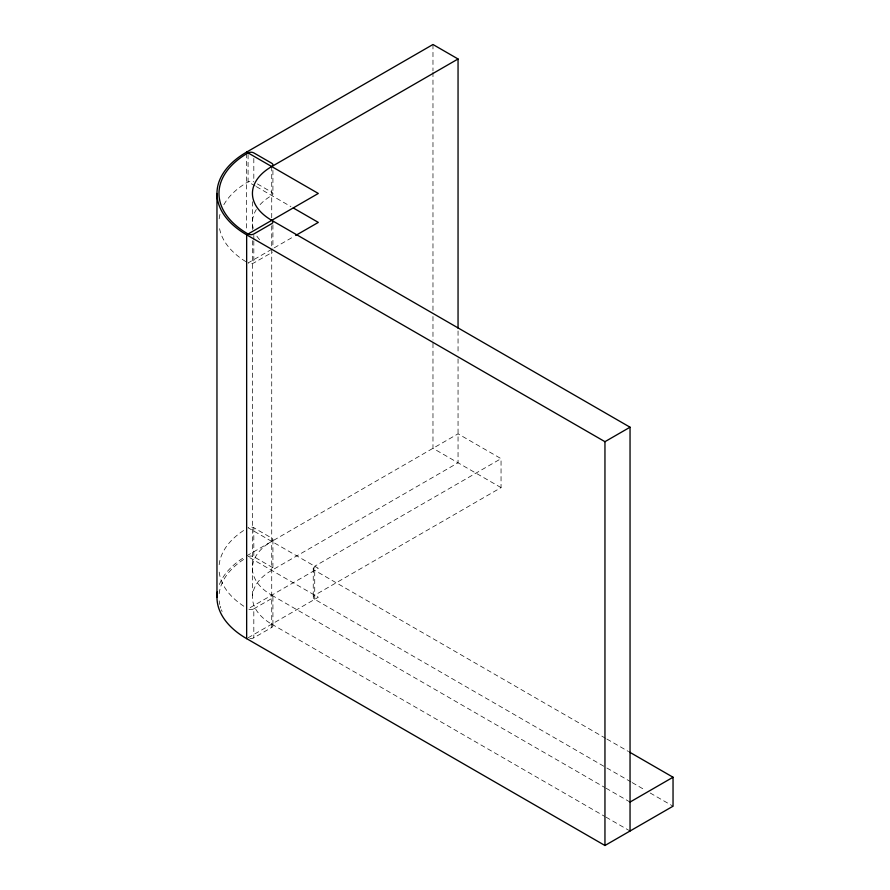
<?xml version="1.0" encoding="UTF-8"?>
<svg xmlns="http://www.w3.org/2000/svg" width="890" height="890" viewBox="0 0 890 890"><rect width="100%" height="100%" fill="white"/><g stroke="black" fill="none" stroke-linecap="round" stroke-linejoin="round"><path stroke-width="0.67" stroke-dasharray="4.45 3.34" d="M271.728 249.3L248.076 262.951A4.05 2.336 0 0 0 253.817 262.951L271.728 252.615A4.05 2.336 0 0 0 272.373 252.126M274.265 247.832L294.501 236.15M246.652 555.883L458.05 433.83L501.048 458.65L501.048 487.62L314.726 595.188A5.062 2.926 0 0 0 314.726 599.326L605.701 767.325M249.901 638.408A4.05 2.336 0 0 0 253.817 637.807L271.728 627.461A4.05 2.336 0 0 0 271.728 624.146A65.871 38.036 0 0 1 271.728 570.368L458.05 462.789L458.05 358.714M314.726 599.326L314.726 566.229L501.048 458.65M253.817 608.838L271.728 598.503A4.05 2.336 0 0 0 271.728 595.188A65.871 38.036 0 0 1 271.728 541.398A4.05 2.336 0 0 0 271.728 538.094L253.817 527.748A4.05 2.336 0 0 0 248.076 527.748L318.309 568.298L248.076 608.838A4.05 2.336 0 0 0 253.817 608.838L253.817 637.807M248.076 637.807L318.309 597.257L247.843 556.573M257.399 183.93L271.728 192.207A4.05 2.336 0 0 1 271.728 195.511A65.871 38.036 0 0 0 259.613 205.145M255.219 185.988L248.076 181.86L248.076 152.902M256.353 186.644L290.93 206.602M501.048 487.62L432.974 448.315L432.974 341.46M605.701 738.355L314.726 570.368A5.062 2.926 0 0 1 314.726 566.229M606.902 739.056L628.551 751.549M248.076 556.717A4.05 2.336 0 0 1 253.817 556.717L271.728 567.052A4.05 2.336 0 0 1 271.728 570.368M606.902 768.014L630.954 781.898M632.156 782.588L645.384 790.231M650.19 793.001L673.04 806.195M271.728 595.188L604.788 787.483M605.99 788.173L630.042 802.057M271.728 624.146L604.788 816.442M605.99 817.131L630.042 831.015M458.05 330.969L458.05 353.163M432.974 44.5L432.974 70.866M432.974 72.257L432.974 310.933M432.974 316.484L432.974 340.069M313.247 568.298L313.247 597.257M272.918 170.413L272.918 193.864M272.918 224.747L272.918 248.199M272.918 539.752L272.918 568.71M272.918 596.845L272.918 625.803M271.728 166.552L271.728 217.894M271.728 225.86L271.728 627.461M253.817 158.42L253.817 180.481M253.817 235.372L253.817 239.51M253.817 240.89L253.817 262.951M253.817 527.748L253.817 556.717M252.437 201.719L252.437 229.531M252.437 240.634L252.437 597.257M246.652 153.458L246.652 229.787M219.407 584.496A101.349 58.506 0 0 1 244.427 557.207M245.907 261.66A99.324 57.338 0 0 1 219.185 226.004M219.185 218.807A99.324 57.338 0 0 1 220.208 213.433M223.857 204.689A99.324 57.338 0 0 1 248.076 181.86A4.05 2.336 0 0 1 253.817 181.86M259.613 239.677A65.871 38.036 0 0 1 256.331 235.294M253.249 228.352A65.871 38.036 0 0 1 256.331 209.528M222.111 611.519A99.324 57.338 0 0 1 221.388 609.761M220.753 608.004A99.324 57.338 0 0 1 220.208 606.223M219.774 604.444A99.324 57.338 0 0 1 219.185 600.861M219.185 593.652A99.324 57.338 0 0 1 243.804 559.343M243.804 606.212A99.324 57.338 0 0 1 219.185 571.892M219.185 564.694A99.324 57.338 0 0 1 243.804 530.373"/><path stroke-width="1.33" d="M629.753 752.239L673.04 777.237L673.04 806.195L604.955 845.5L246.652 638.631L246.652 234.815A101.349 58.506 0 0 1 246.652 152.079L432.974 44.5L458.05 58.985L458.05 328.188M271.728 166.552A4.05 2.336 0 0 0 271.728 163.237L253.817 152.902A4.05 2.336 0 0 0 248.076 152.902A99.324 57.338 0 0 0 248.076 233.992A4.05 2.336 0 0 0 253.817 233.992L271.728 223.646A4.05 2.336 0 0 0 271.728 220.342A65.871 38.036 0 0 1 271.728 166.552L458.05 58.985M295.691 235.461L318.309 222.411L293.311 207.971M246.652 152.079L318.309 193.453L246.652 234.827L604.955 441.685L630.042 427.211L630.042 831.015M630.042 802.057L673.04 777.237M271.728 220.342L630.042 427.211M604.955 441.685L604.955 845.5M216.96 193.453L216.96 597.257M246.652 638.631A101.349 58.506 0 0 1 217.416 591.75"/></g></svg>
